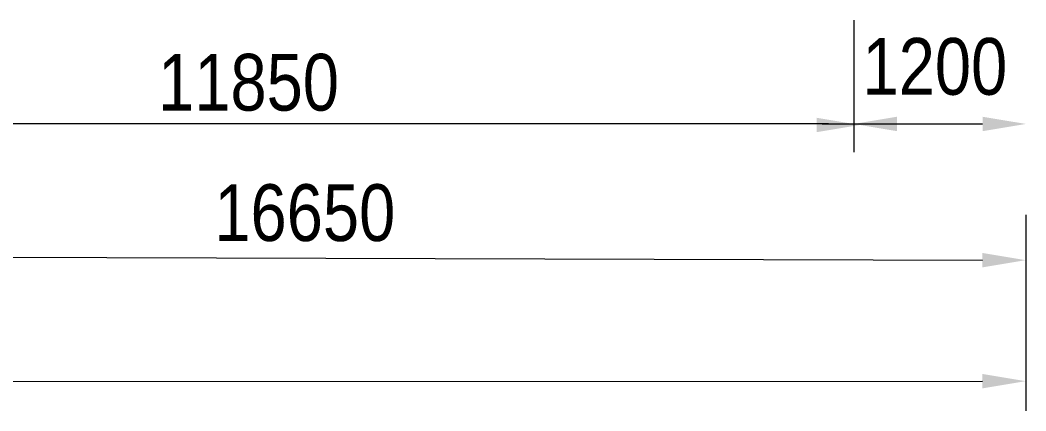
# Model space of a CAD drawing. Extents: x -426260 to 2055400, y -4304674 to -305611.
# Drawn here: x 191099 to 199243, y -1911536 to -1908368 of the extents above; entities that cross this region are included whole.
import ezdxf

# ---------------------------------------------------------------- set-up
doc = ezdxf.new("R2010")
doc.units = 0
doc.header["$LTSCALE"] = 300
doc.header["$MEASUREMENT"] = 0
doc.layers.add('Dim', color=7, linetype='CONTINUOUS', lineweight=9)
doc.styles.add('dimText', font='ARIALN.TTF')

msp = doc.modelspace()

# ---------------------------------------------------------------- linework, layer by layer
at = {"layer": 'Dim', "ltscale": 500}
for p, q in [((197849, -1908368.4, 0), (197849, -1909440.3, 0)), ((197849, -1908368.4, 0), (197849, -1909440.3, 0)), ((197646.1, -1909210.3, 0), (186882.4, -1909210.3, 0)), ((197593.4, -1909210.3, 0), (198893.3, -1909210.3, 0)), ((199241.9, -1909946.3, 0), (199241.9, -1910891.6, 0)), ((199241.9, -1910131.7, 0), (199241.9, -1910497.3, 0)), ((183988.5, -1910267.3, 0), (198891.9, -1910314.5, 0)), ((199241.9, -1910870.6, 0), (199241.9, -1911536.5, 0)), ((199241.9, -1910870.6, 0), (199241.9, -1911536.5, 0)), ((160248.7, -1911306.5, 0), (198891.9, -1911295.3, 0))]:
    msp.add_line(p, q, dxfattribs=at)
for points in [[(197549.1, -1909160.3, 0), (197549.1, -1909277, 0), (197899.1, -1909218.7, 0)], [(198199, -1909152, 0), (198199, -1909268.6, 0), (197849, -1909210.3, 0)], [(198893.3, -1909152, 0), (198893.3, -1909268.6, 0), (199243.3, -1909210.3, 0)], [(198891.9, -1910256.2, 0), (198891.9, -1910372.8, 0), (199241.9, -1910314.5, 0)], [(198891.9, -1911237, 0), (198891.9, -1911353.7, 0), (199241.9, -1911295.3, 0)]]:
    msp.add_solid(points, dxfattribs=at)

# ---------------------------------------------------------------- texts
at = {"layer": 'Dim', "color": 7, "ltscale": 500, "char_height": 460, "attachment_point": 5, "style": 'dimText'}
for s, insert in [('\\A1;1200', (198506.4, -1908746.9, 0)), ('\\A1;11850', (192948.4, -1908875.5, 0)), ('\\A1;16650', (193404.1, -1909932.5, 0))]:
    msp.add_mtext(s, dxfattribs=dict(at, insert=insert))

doc.saveas('drawing.dxf')
